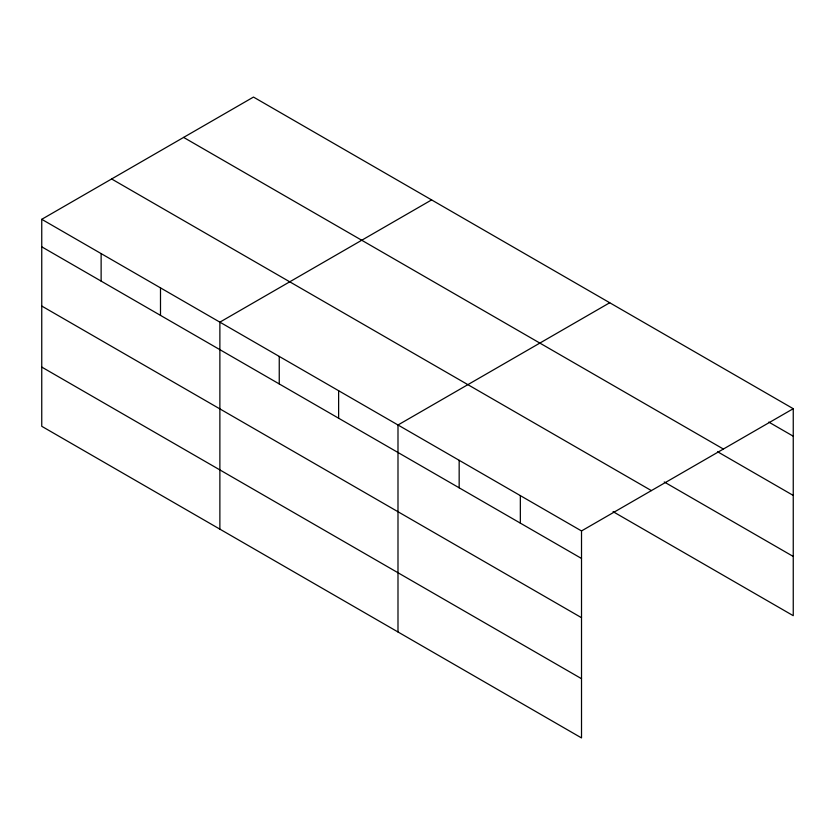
<?xml version="1.0" encoding="UTF-8"?>
<svg xmlns="http://www.w3.org/2000/svg" width="835" height="835" viewBox="0 0 835 835"><rect width="100%" height="100%" fill="white"/><g stroke="black" fill="none" stroke-linecap="round" stroke-linejoin="round"><path stroke-width="1.25" d="M581.515 617.681L581.515 530.945L41.75 219.313L41.75 426.299L581.515 737.931L581.515 617.681L41.75 306.048M613.067 511.657L793.25 615.687L793.25 408.701L253.485 97.069L41.75 219.313M431.611 199.909L219.876 322.153L219.876 529.139M609.727 302.75L397.992 424.994L397.992 631.97M581.515 530.945L793.25 408.701M768.784 422.082L793.25 436.204M183.616 137.41L723.381 449.042M717.62 451.766L793.25 495.437M664.232 481.972L793.25 556.454M111.619 178.972L651.384 490.604M41.75 246.826L581.515 558.448M41.75 367.076L581.515 678.698M520.341 495.625L520.341 523.138M459.166 460.315L459.166 487.817M338.624 390.717L338.624 418.22M279.245 356.43L279.245 383.943M160.497 287.877L160.497 315.38M101.129 253.6L101.129 281.103"/></g></svg>
